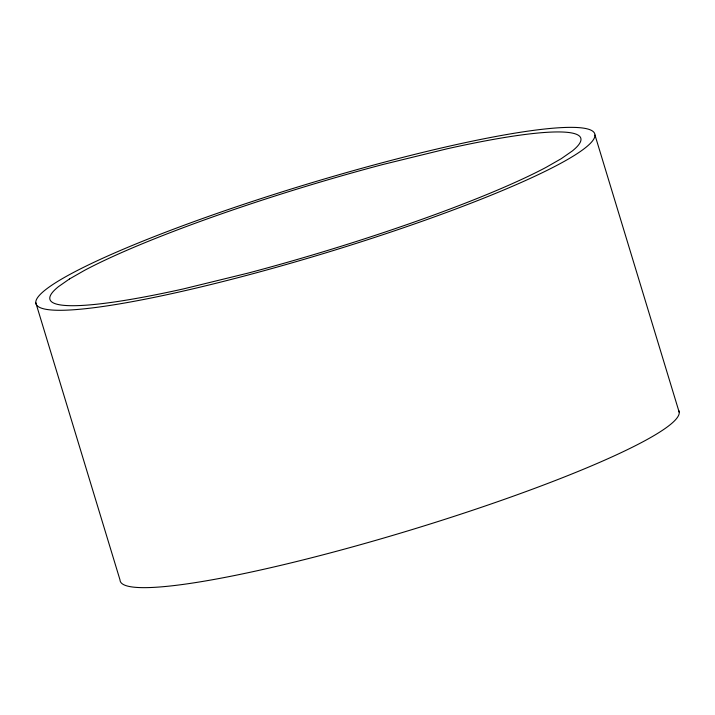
<?xml version="1.0" encoding="UTF-8"?>
<svg xmlns="http://www.w3.org/2000/svg" width="715" height="715" viewBox="0 0 715 715"><rect width="100%" height="100%" fill="white"/><g stroke="black" fill="none" stroke-linecap="round" stroke-linejoin="round"><path stroke-width="1.07" d="M594.987 135.064A292.042 35.589 -16.9 0 1 176.739 292.542A292.042 35.589 -16.9 0 1 174.38 228.871A292.042 35.589 -16.9 0 1 594.987 135.064L679.25 412.412M35.75 302.588L120.013 579.937A292.042 35.589 -16.9 0 0 408.31 530.736A292.042 35.589 -16.9 0 0 678.794 410.607M69.48 278.966L58.478 286.644A277.411 33.811 -16.9 0 0 183.684 288.851L247.873 273.148A277.411 33.811 -16.9 0 0 546.037 167.382L561.248 158.685L572.259 151.017A277.411 33.811 -16.9 0 0 447.054 148.8L382.865 164.504A277.411 33.811 -16.9 0 0 84.701 270.27L69.48 278.966"/></g></svg>
